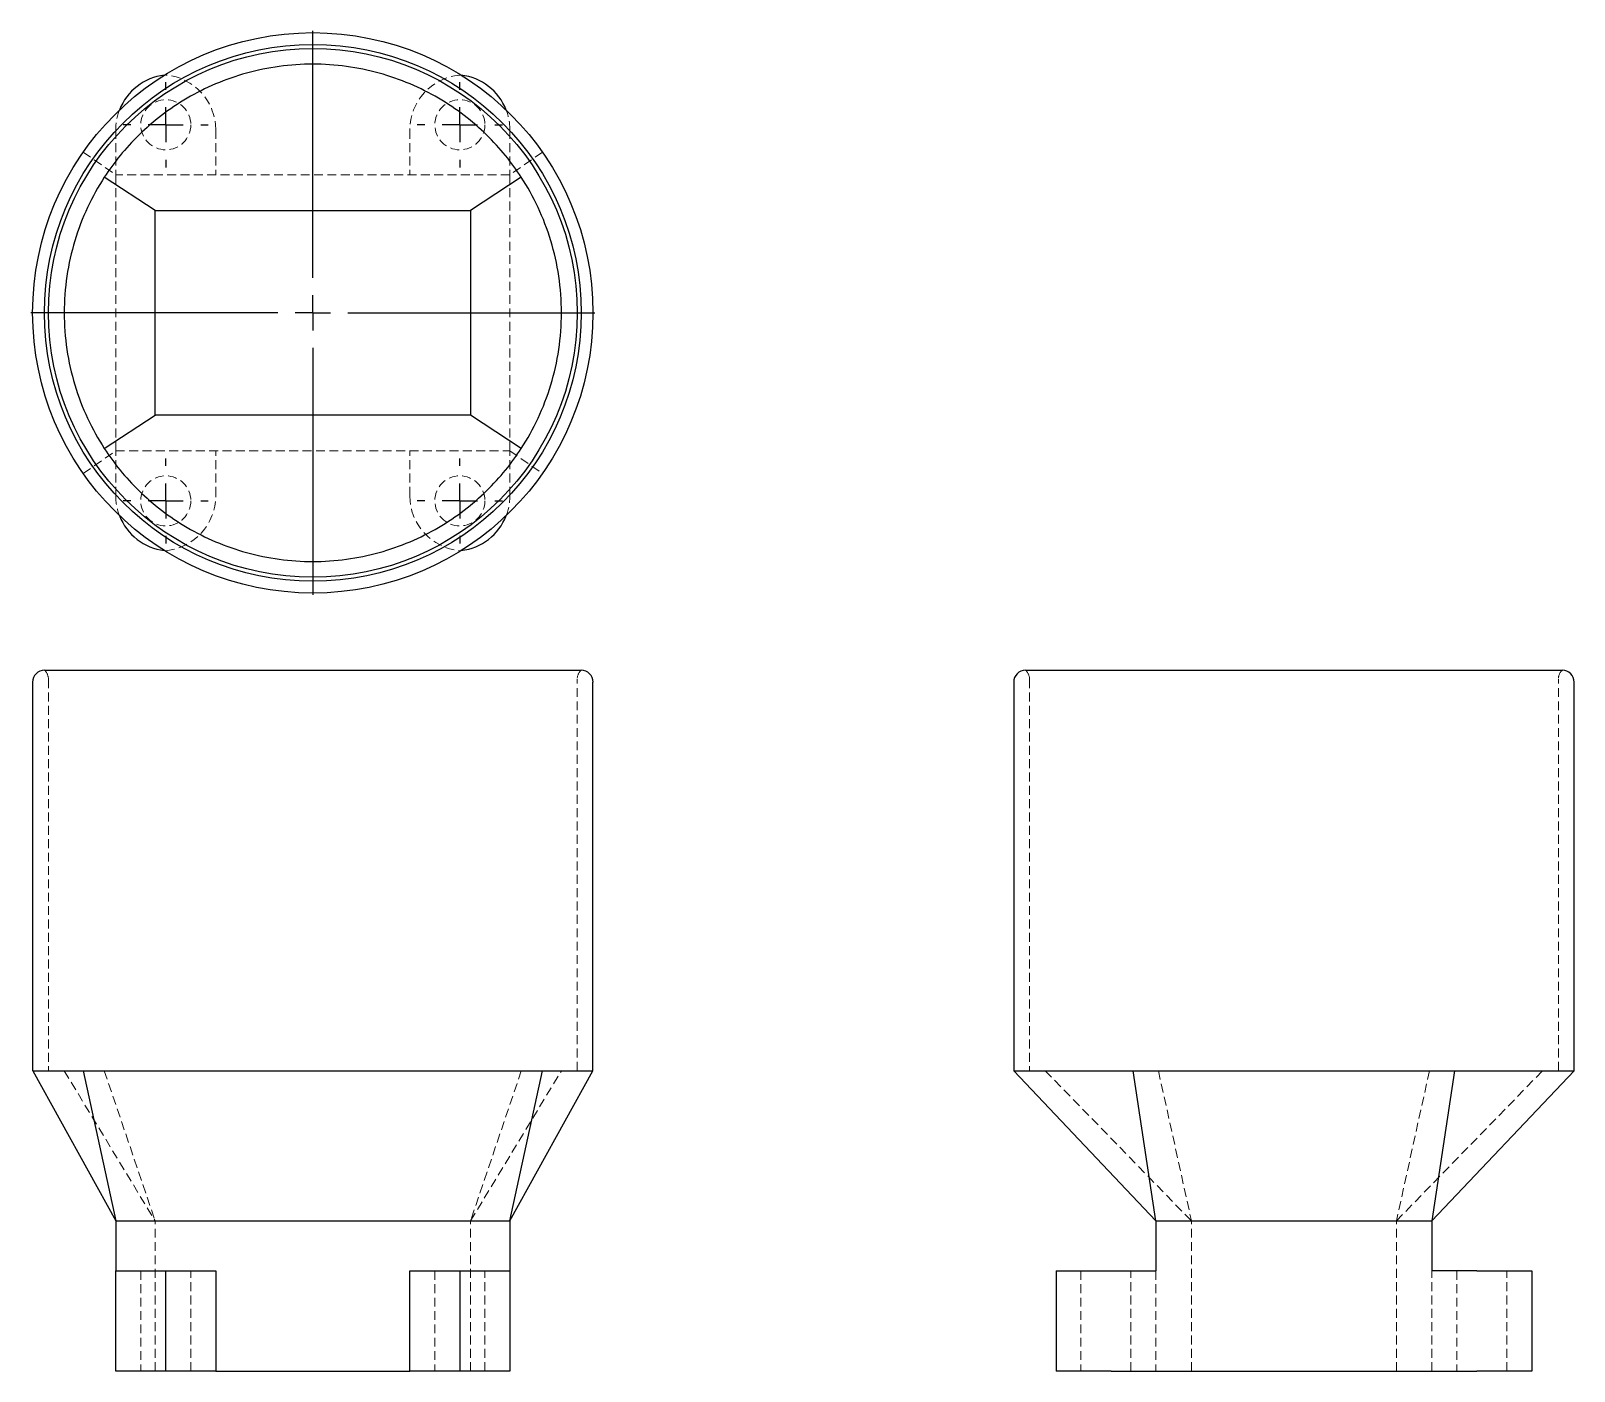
# Model space of a CAD drawing. Header units: millimetres. Extents: x 43 to 263, y 7 to 198.
import ezdxf

# ---------------------------------------------------------------- set-up
doc = ezdxf.new("R2010")
doc.units = ezdxf.units.MM
doc.linetypes.add('HIDDEN', pattern=[1.905, 1.27, -0.635])
doc.layers.add('10', color=7, linetype='Continuous')

# ---------------------------------------------------------------- blocks, each defined once
blk = doc.blocks.new('SW_CENTERMARKSYMBOL_0')
at = {"layer": '10', "color": 0}
for p, q in [((0, 5), (0, 40.23)), ((0, 0), (0, 2.5)), ((-5, 0), (-40.23, 0)), ((0, 0), (-2.5, 0)), ((0, 0), (0, -2.5)), ((0, 0), (2.5, 0)), ((5, 0), (40.23, 0)), ((0, -5), (0, -40.23))]:
    blk.add_line(p, q, dxfattribs=at)
blk = doc.blocks.new('SW_CENTERMARKSYMBOL_1')
at = {"layer": '10', "color": 0}
for p, q in [((0, 5), (0, 6.07)), ((0, 0), (0, 2.5)), ((-5, 0), (-6.07, 0)), ((0, 0), (-2.5, 0)), ((0, 0), (0, -2.5)), ((0, 0), (2.5, 0)), ((5, 0), (6.07, 0)), ((0, -5), (0, -6.07))]:
    blk.add_line(p, q, dxfattribs=at)
blk = doc.blocks.new('SW_CENTERMARKSYMBOL_2')
at = {"layer": '10', "color": 0}
for p, q in [((0, 5), (0, 6.07)), ((0, 0), (0, 2.5)), ((-5, 0), (-6.07, 0)), ((0, 0), (-2.5, 0)), ((0, 0), (0, -2.5)), ((0, 0), (2.5, 0)), ((5, 0), (6.07, 0)), ((0, -5), (0, -6.07))]:
    blk.add_line(p, q, dxfattribs=at)
blk = doc.blocks.new('SW_CENTERMARKSYMBOL_3')
at = {"layer": '10', "color": 0}
for p, q in [((0, 5), (0, 6.07)), ((0, 0), (0, 2.5)), ((-5, 0), (-6.07, 0)), ((0, 0), (-2.5, 0)), ((0, 0), (0, -2.5)), ((0, 0), (2.5, 0)), ((5, 0), (6.07, 0)), ((0, -5), (0, -6.07))]:
    blk.add_line(p, q, dxfattribs=at)
blk = doc.blocks.new('SW_CENTERMARKSYMBOL_4')
at = {"layer": '10', "color": 0}
for p, q in [((0, 5), (0, 6.07)), ((0, 0), (0, 2.5)), ((-5, 0), (-6.07, 0)), ((0, 0), (-2.5, 0)), ((0, 0), (0, -2.5)), ((0, 0), (2.5, 0)), ((5, 0), (6.07, 0)), ((0, -5), (0, -6.07))]:
    blk.add_line(p, q, dxfattribs=at)

msp = doc.modelspace()

# ---------------------------------------------------------------- linework, layer by layer
at = {"color": 7, "linetype": 'HIDDEN', "lineweight": 18}
for p, q in [((62.02, 191.94), (61.83, 191.92)), ((104.17, 191.92), (103.98, 191.94)), ((54.88, 184.1), (54.88, 177.69)), ((69.16, 184.1), (69.16, 177.69)), ((96.84, 184.1), (96.84, 177.69)), ((111.12, 184.1), (111.12, 177.69)), ((50.24, 180.93), (54.88, 177.69)), ((115.76, 180.93), (111.12, 177.69)), ((54.88, 177.69), (54.88, 138.31)), ((111.12, 177.69), (54.88, 177.69)), ((111.12, 138.31), (111.12, 177.69)), ((50.24, 135.07), (54.88, 138.31)), ((54.88, 138.31), (111.12, 138.31)), ((54.88, 131.9), (54.88, 138.31)), ((69.16, 131.9), (69.16, 138.31)), ((96.84, 131.9), (96.84, 138.31)), ((111.12, 138.31), (115.76, 135.07)), ((111.12, 131.9), (111.12, 138.31)), ((61.83, 124.08), (62.02, 124.06)), ((103.98, 124.06), (104.17, 124.08)), ((45.27, 105.74), (45.27, 49.86)), ((120.73, 49.86), (120.73, 105.74)), ((185.27, 105.74), (185.27, 49.86)), ((260.73, 49.86), (260.73, 105.74)), ((50.2, 49.86), (45.27, 49.86)), ((47.52, 49.86), (60.5, 28.43)), ((53.25, 49.86), (60.5, 28.43)), ((112.75, 49.86), (105.5, 28.43)), ((105.5, 28.43), (118.48, 49.86)), ((120.73, 49.86), (120.32, 49.86)), ((185.86, 49.86), (185.27, 49.86)), ((187.52, 49.86), (208.38, 28.43)), ((203.66, 49.86), (208.38, 28.43)), ((242.34, 49.86), (237.62, 28.43)), ((237.62, 28.43), (258.48, 49.86)), ((260.73, 49.86), (260.13, 49.86)), ((60.5, 7), (60.5, 28.43)), ((105.5, 7), (105.5, 28.43)), ((208.38, 7), (208.38, 28.43)), ((237.62, 7), (237.62, 28.43)), ((58.45, 21.29), (58.45, 7)), ((65.59, 7), (65.59, 21.29)), ((100.41, 21.29), (100.41, 7)), ((107.55, 7), (107.55, 21.29)), ((192.6, 21.29), (192.6, 7)), ((199.74, 7), (199.74, 21.29)), ((203.31, 21.29), (203.31, 7)), ((242.69, 7), (242.69, 21.29)), ((246.26, 21.29), (246.26, 7)), ((253.4, 7), (253.4, 21.29))]:
    msp.add_line(p, q, dxfattribs=at)
at = {"color": 7, "linetype": 'Continuous', "lineweight": 25}
for p, q in [((60.5, 172.62), (53.25, 177.34)), ((112.75, 177.34), (105.5, 172.62)), ((60.5, 172.62), (105.5, 172.62)), ((60.5, 143.38), (60.5, 172.62)), ((105.5, 172.62), (105.5, 143.38)), ((53.25, 138.66), (60.5, 143.38)), ((105.5, 143.38), (60.5, 143.38)), ((112.75, 138.66), (105.5, 143.38)), ((44.7, 107), (83, 107)), ((83, 107), (121.3, 107)), ((184.7, 107), (261.3, 107)), ((43.02, 105.31), (43.02, 49.86)), ((122.98, 49.86), (122.98, 105.31)), ((183.02, 105.31), (183.02, 49.86)), ((262.98, 49.86), (262.98, 105.31)), ((43.03, 49.84), (54.88, 28.43)), ((50.24, 49.86), (54.88, 28.43)), ((111.12, 28.43), (115.76, 49.86)), ((111.12, 28.43), (122.97, 49.84)), ((183.02, 49.86), (203.31, 28.43)), ((203.31, 28.43), (200.07, 49.86)), ((242.69, 28.43), (262.98, 49.86)), ((245.93, 49.86), (242.69, 28.43)), ((54.88, 28.43), (111.12, 28.43)), ((54.88, 28.43), (54.88, 21.29)), ((111.12, 28.43), (111.12, 21.29)), ((203.31, 28.43), (242.69, 28.43)), ((203.31, 28.43), (203.31, 21.29)), ((242.69, 28.43), (242.69, 21.29)), ((54.88, 7), (54.88, 21.29)), ((54.88, 21.29), (62.02, 21.29)), ((62.02, 7), (62.02, 21.29)), ((62.02, 21.29), (69.16, 21.29)), ((69.16, 21.29), (69.16, 7)), ((96.84, 21.29), (103.98, 21.29)), ((96.84, 7), (96.84, 21.29)), ((103.98, 21.29), (103.98, 7)), ((103.98, 21.29), (111.12, 21.29)), ((111.12, 21.29), (111.12, 7)), ((189.06, 21.29), (189.06, 7)), ((189.06, 21.29), (196.9, 21.29)), ((196.9, 21.29), (203.31, 21.29)), ((249.1, 21.29), (242.69, 21.29)), ((249.1, 21.29), (256.94, 21.29)), ((256.94, 21.29), (256.94, 7)), ((62.02, 7), (54.88, 7)), ((69.16, 7), (62.02, 7)), ((69.16, 7), (96.84, 7)), ((103.98, 7), (96.84, 7)), ((111.12, 7), (103.98, 7)), ((196.9, 7), (189.06, 7)), ((196.9, 7), (249.1, 7)), ((256.94, 7), (249.1, 7))]:
    msp.add_line(p, q, dxfattribs=at)
for radius in [39.98, 38.3, 37.73]:
    msp.add_circle((83, 158), radius, dxfattribs=at)
at = {"color": 7, "linetype": 'HIDDEN', "lineweight": 18}
for centre in [(62.02, 184.83), (103.98, 184.83), (62.02, 131.17), (103.98, 131.17)]:
    msp.add_circle(centre, 3.57, dxfattribs=at)
at = {"color": 7, "linetype": 'Continuous', "lineweight": 25}
for centre, radius, start, end in [((62.75, 184.1), 7.87, 96.7605, 158.8525), ((103.25, 184.1), 7.87, 21.1475, 83.2395), ((62.75, 131.9), 7.87, 201.1475, 263.2395), ((103.25, 131.9), 7.87, 276.7605, 338.8525), ((44.7, 105.31), 1.69, 90, 180), ((121.3, 105.31), 1.69, 0, 90), ((184.7, 105.31), 1.69, 90, 180), ((261.3, 105.31), 1.69, 0, 90)]:
    msp.add_arc(centre, radius, start, end, dxfattribs=at)
at = {"color": 7, "linetype": 'HIDDEN', "lineweight": 18}
for centre, radius, start, end in [((61.29, 184.1), 7.87, 0, 84.672), ((104.71, 184.1), 7.87, 95.328, 180), ((62.75, 184.1), 7.87, 158.8525, 180), ((103.25, 184.1), 7.87, 0, 21.1475), ((62.75, 131.9), 7.87, 180, 201.1475), ((61.29, 131.9), 7.87, 275.328, 0), ((104.71, 131.9), 7.87, 180, 264.672), ((103.25, 131.9), 7.87, 338.8525, 0), ((43.58, 105.74), 1.69, 0, 48.1897), ((122.42, 105.74), 1.69, 131.8103, 180), ((183.58, 105.74), 1.69, 0, 48.1897), ((262.42, 105.74), 1.69, 131.8103, 180)]:
    msp.add_arc(centre, radius, start, end, dxfattribs=at)
at = {"color": 7, "linetype": 'Continuous', "lineweight": 25}
for points, knots in [([(112.75, 177.34), (111.4, 179.42), (109.75, 181.48), (106.79, 184.36), (105.73, 185.29), (103.45, 187.04), (102.23, 187.86), (99.65, 189.37), (98.29, 190.06), (95.45, 191.26), (93.97, 191.78), (90.94, 192.62), (89.37, 192.94), (86.21, 193.37), (84.6, 193.48), (81.4, 193.48), (79.79, 193.37), (76.63, 192.94), (75.06, 192.62), (72.03, 191.78), (70.55, 191.26), (67.71, 190.06), (66.35, 189.37), (63.77, 187.86), (62.55, 187.04), (60.27, 185.29), (59.21, 184.36), (56.25, 181.48), (54.6, 179.42), (53.25, 177.34)], [0, 0, 0, 0, 0.125, 0.125, 0.1875, 0.1875, 0.25, 0.25, 0.3125, 0.3125, 0.375, 0.375, 0.4375, 0.4375, 0.5, 0.5, 0.5625, 0.5625, 0.625, 0.625, 0.6875, 0.6875, 0.75, 0.75, 0.8125, 0.8125, 0.875, 0.875, 1, 1, 1, 1]), ([(53.25, 177.34), (52.37, 175.99), (51.57, 174.55), (50.15, 171.52), (49.54, 169.93), (48.54, 166.65), (48.16, 164.96), (47.65, 161.51), (47.52, 159.75), (47.52, 156.25), (47.65, 154.49), (48.16, 151.04), (48.54, 149.35), (49.54, 146.07), (50.15, 144.48), (51.57, 141.45), (52.37, 140.01), (53.25, 138.66)], [0, 0, 0, 0, 0.125, 0.125, 0.25, 0.25, 0.375, 0.375, 0.5, 0.5, 0.625, 0.625, 0.75, 0.75, 0.875, 0.875, 1, 1, 1, 1]), ([(112.75, 138.66), (113.63, 140.01), (114.43, 141.45), (115.85, 144.48), (116.46, 146.07), (117.46, 149.35), (117.84, 151.04), (118.35, 154.49), (118.48, 156.25), (118.48, 159.75), (118.35, 161.51), (117.84, 164.96), (117.46, 166.65), (116.46, 169.93), (115.85, 171.52), (114.43, 174.55), (113.63, 175.99), (112.75, 177.34)], [0, 0, 0, 0, 0.125, 0.125, 0.25, 0.25, 0.375, 0.375, 0.5, 0.5, 0.625, 0.625, 0.75, 0.75, 0.875, 0.875, 1, 1, 1, 1]), ([(53.25, 138.66), (54.6, 136.58), (56.25, 134.52), (59.21, 131.64), (60.27, 130.71), (62.55, 128.96), (63.77, 128.14), (66.35, 126.63), (67.71, 125.94), (70.55, 124.74), (72.03, 124.22), (75.06, 123.38), (76.63, 123.06), (79.79, 122.63), (81.4, 122.52), (84.6, 122.52), (86.21, 122.63), (89.37, 123.06), (90.94, 123.38), (93.97, 124.22), (95.45, 124.74), (98.29, 125.94), (99.65, 126.63), (102.23, 128.14), (103.45, 128.96), (105.73, 130.71), (106.79, 131.64), (109.75, 134.52), (111.4, 136.58), (112.75, 138.66)], [0, 0, 0, 0, 0.125, 0.125, 0.1875, 0.1875, 0.25, 0.25, 0.3125, 0.3125, 0.375, 0.375, 0.4375, 0.4375, 0.5, 0.5, 0.5625, 0.5625, 0.625, 0.625, 0.6875, 0.6875, 0.75, 0.75, 0.8125, 0.8125, 0.875, 0.875, 1, 1, 1, 1]), ([(43.05, 49.86), (43.04, 49.86), (43.02, 49.86), (43.27, 49.86), (43.81, 49.86), (44.64, 49.86), (45.64, 49.86), (46.7, 49.86), (47.75, 49.86), (48.92, 49.86), (49.8, 49.86), (50.24, 49.86)], [0, 0, 0, 0, 0.062195, 0.198312, 0.334428, 0.474499, 0.61457, 0.710258, 0.805946, 0.902973, 1, 1, 1, 1]), ([(50.24, 49.86), (51.17, 49.86), (52.17, 49.86), (54.29, 49.86), (55.42, 49.86), (57.22, 49.86), (57.84, 49.86), (59.11, 49.86), (59.76, 49.86), (61.75, 49.86), (63.12, 49.86), (65.94, 49.86), (67.4, 49.86), (69.64, 49.86), (70.4, 49.86), (71.94, 49.86), (72.71, 49.86), (75.05, 49.86), (76.63, 49.86), (79.8, 49.86), (81.4, 49.86), (84.63, 49.86), (86.22, 49.86), (89.38, 49.86), (90.94, 49.86), (94.02, 49.86), (95.54, 49.86), (97.8, 49.86), (98.55, 49.86), (100.01, 49.86), (100.73, 49.86), (102.86, 49.86), (104.22, 49.86), (106.85, 49.86), (108.12, 49.86), (110.55, 49.86), (111.69, 49.86), (113.83, 49.86), (114.83, 49.86), (115.76, 49.86)], [0, 0, 0, 0, 0.0625, 0.0625, 0.125, 0.125, 0.15625, 0.15625, 0.1875, 0.1875, 0.25, 0.25, 0.3125, 0.3125, 0.34375, 0.34375, 0.375, 0.375, 0.4375, 0.4375, 0.5, 0.5, 0.5625, 0.5625, 0.625, 0.625, 0.6875, 0.6875, 0.71875, 0.71875, 0.75, 0.75, 0.8125, 0.8125, 0.875, 0.875, 0.9375, 0.9375, 1, 1, 1, 1]), ([(115.76, 49.86), (116.32, 49.86), (117.46, 49.86), (118.93, 49.86), (120.2, 49.86), (121.26, 49.86), (122.1, 49.86), (122.67, 49.86), (122.97, 49.86), (122.95, 49.86), (122.95, 49.86)], [0, 0, 0, 0, 0.125899, 0.251797, 0.380801, 0.509805, 0.645926, 0.782047, 0.922122, 1, 1, 1, 1]), ([(183.02, 49.86), (183.02, 49.86), (183.11, 49.86), (183.49, 49.86), (183.78, 49.86), (184.53, 49.86), (185, 49.86), (185.85, 49.86), (186.15, 49.86), (186.81, 49.86), (187.15, 49.86), (188.26, 49.86), (189.07, 49.86), (190.87, 49.86), (191.85, 49.86), (193.98, 49.86), (195.1, 49.86), (197.49, 49.86), (198.75, 49.86), (200.07, 49.86)], [0, 0, 0, 0, 0.125, 0.125, 0.25, 0.25, 0.375, 0.375, 0.4375, 0.4375, 0.5, 0.5, 0.625, 0.625, 0.75, 0.75, 0.875, 0.875, 1, 1, 1, 1]), ([(200.07, 49.86), (201.75, 49.86), (203.5, 49.86), (207.14, 49.86), (209.02, 49.86), (211.96, 49.86), (212.94, 49.86), (214.92, 49.86), (215.92, 49.86), (218.92, 49.86), (220.94, 49.86), (224, 49.86), (225.02, 49.86), (227.06, 49.86), (228.07, 49.86), (231.07, 49.86), (233.04, 49.86), (235.95, 49.86), (236.91, 49.86), (238.82, 49.86), (239.75, 49.86), (242.49, 49.86), (244.25, 49.86), (245.93, 49.86)], [0, 0, 0, 0, 0.125, 0.125, 0.25, 0.25, 0.3125, 0.3125, 0.375, 0.375, 0.5, 0.5, 0.5625, 0.5625, 0.625, 0.625, 0.75, 0.75, 0.8125, 0.8125, 0.875, 0.875, 1, 1, 1, 1]), ([(245.93, 49.86), (247.25, 49.86), (248.5, 49.86), (250.87, 49.86), (251.99, 49.86), (254.08, 49.86), (255.06, 49.86), (256.43, 49.86), (256.86, 49.86), (257.69, 49.86), (258.08, 49.86), (259.19, 49.86), (259.84, 49.86), (260.96, 49.86), (261.44, 49.86), (262.21, 49.86), (262.5, 49.86), (262.89, 49.86), (262.98, 49.86), (262.98, 49.86)], [0, 0, 0, 0, 0.125, 0.125, 0.25, 0.25, 0.375, 0.375, 0.4375, 0.4375, 0.5, 0.5, 0.625, 0.625, 0.75, 0.75, 0.875, 0.875, 1, 1, 1, 1])]:
    msp.add_open_spline(points, degree=3, knots=knots, dxfattribs=at)
at = {"color": 7, "linetype": 'HIDDEN', "lineweight": 18}
msp.add_open_spline([(122.95, 49.86), (122.88, 49.86), (122.67, 49.86), (121.99, 49.86), (121.52, 49.86), (120.61, 49.86), (120.27, 49.86), (119.53, 49.86), (119.13, 49.86), (117.84, 49.86), (116.86, 49.86), (115.76, 49.86)], degree=3, knots=[0, 0, 0, 0, 0.25, 0.25, 0.5, 0.5, 0.625, 0.625, 0.75, 0.75, 1, 1, 1, 1], dxfattribs=at)

# ---------------------------------------------------------------- block references
at = {"layer": '10'}
for name, p in [('SW_CENTERMARKSYMBOL_0', (83, 158)), ('SW_CENTERMARKSYMBOL_4', (62.02, 184.83)), ('SW_CENTERMARKSYMBOL_3', (103.98, 184.83)), ('SW_CENTERMARKSYMBOL_2', (62.02, 131.17)), ('SW_CENTERMARKSYMBOL_1', (103.98, 131.17))]:
    msp.add_blockref(name, p, dxfattribs=at)

doc.saveas('drawing.dxf')
